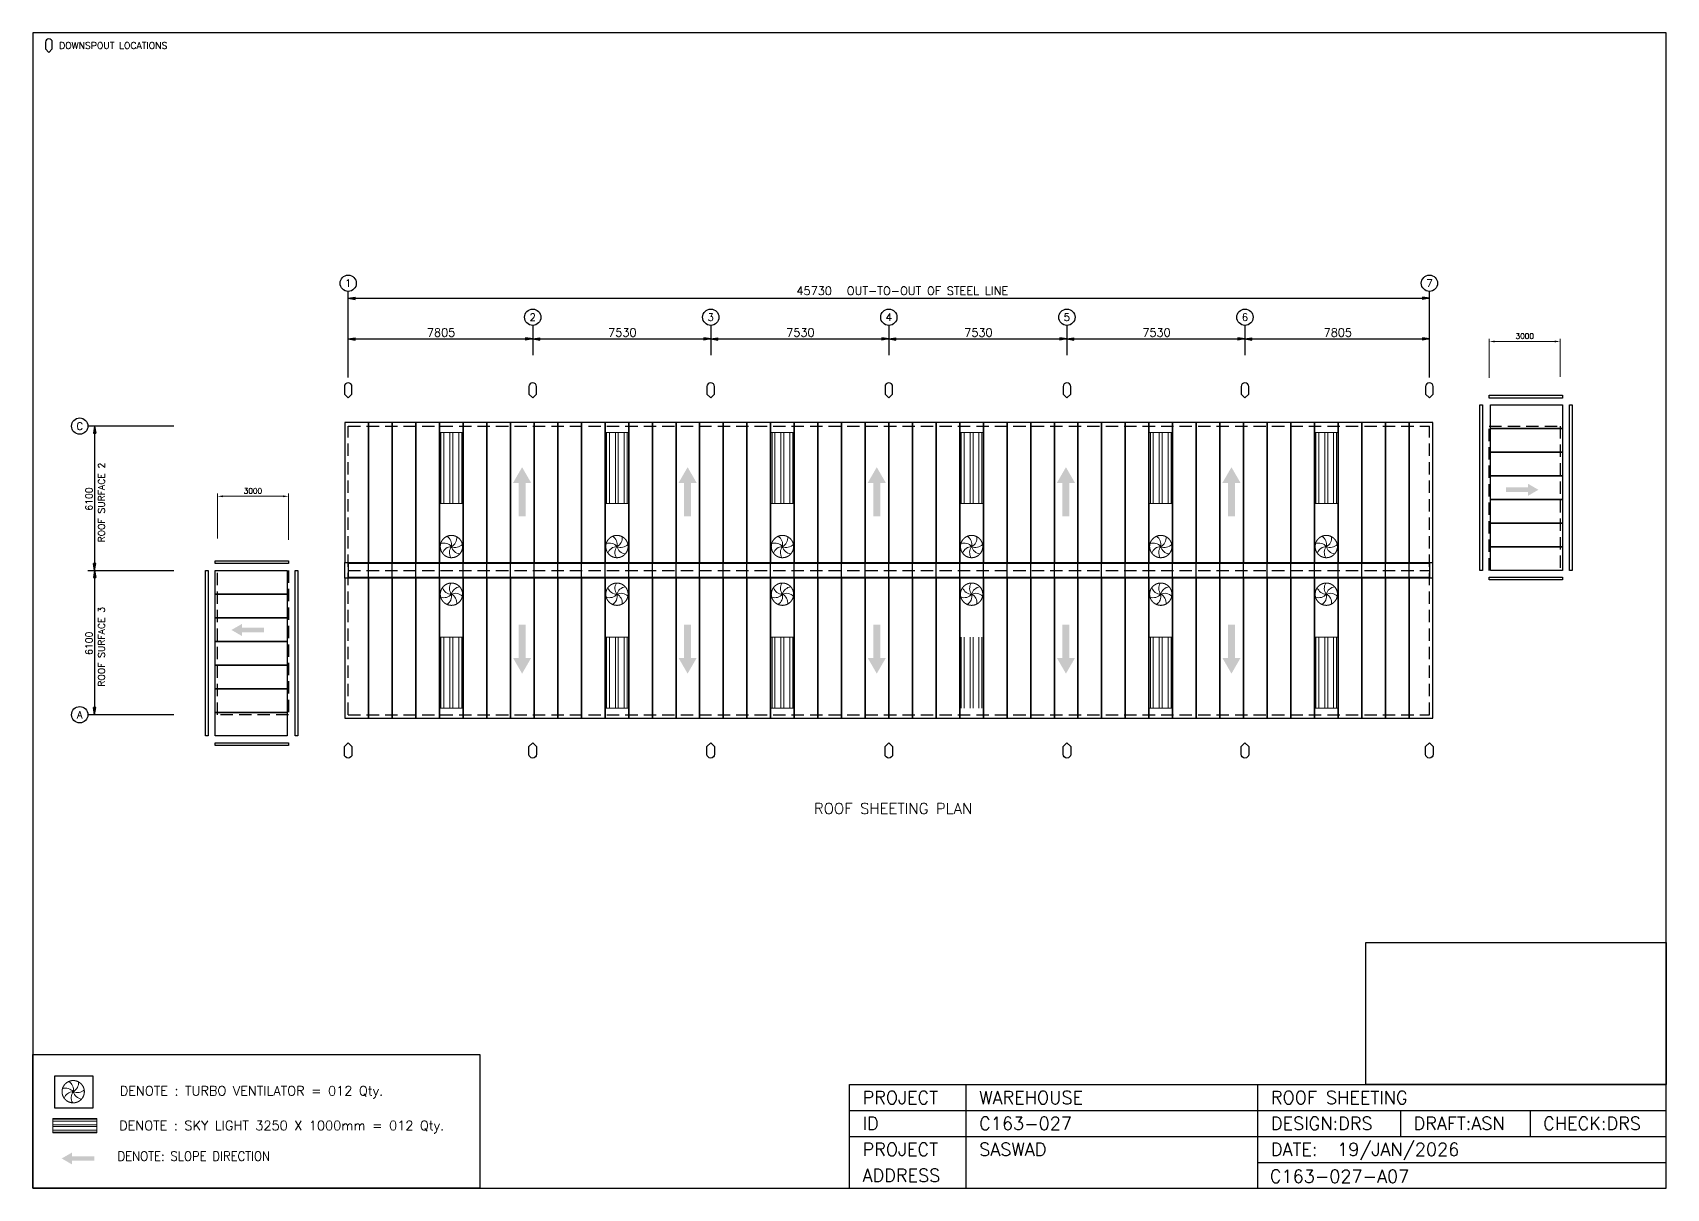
# Model space of a CAD drawing. Extents: x 0 to 69090, y 0 to 48856.
import ezdxf
from ezdxf.enums import TextEntityAlignment as Align

# ---------------------------------------------------------------- set-up
doc = ezdxf.new("R2010")
doc.units = 0
doc.header["$MEASUREMENT"] = 0
for name, pattern in [('CENTER', [4178.29, 2611.4, -522.3, 522.29, -522.3]), ('CONTIN', [0]), ('DASHED', [781.39, 522.29, -259.1])]:
    doc.linetypes.add(name, pattern=pattern)
doc.layers.get('0').update_dxf_attribs({"linetype": 'CONTIN'})
doc.layers.get('Defpoints').update_dxf_attribs({"linetype": 'CONTINUOUS'})
for name, color, linetype in [('1', 7, 'CONTIN'), ('11', 7, 'CONTIN'), ('12', 6, 'CONTIN'), ('13', 1, 'CONTIN'), ('14', 7, 'CONTIN'), ('15', 7, 'CONTIN'), ('2', 6, 'CONTIN'), ('22', 7, 'CONTIN'), ('5', 5, 'DASHED')]:
    doc.layers.add(name, color=color, linetype=linetype)
doc.styles.add('S', font='simplex.shx')
doc.styles.add('SIMPLEX', font='SIMPLEX')
doc.dimstyles.new('FOR D', dxfattribs={"dimscale": 114, "dimtxt": 2, "dimasz": 2, "dimexe": 1, "dimexo": 1, "dimgap": 1, "dimtad": 1, "dimdec": 0, "dimzin": 0, "dimdsep": 46, "dimtxsty": 'SIMPLEX', "dimcen": 1, "dimclrd": 6, "dimclre": 6, "dimclrt": 7, "dimadec": 0, "dimazin": 0, "dimtfac": 1, "dimtdec": 0, "dimtofl": 0, "dimtmove": 0, "dimatfit": 3, "dimfxl": 1, "dimtolj": 1, "dimtzin": 0, "dimlwd": 0, "dimlwe": 0, "dimarcsym": 1})
picture_1 = doc.add_image_def('image1.png', size_in_pixel=(129, 61))

# ---------------------------------------------------------------- blocks, each defined once
blk = doc.blocks.new('SHIELD')
for p, q in [((-12.7, 38.1), (-12.7, 12.7)), ((-12.7, 12.7), (0, 0)), ((0, 0), (12.7, 12.7)), ((12.7, 12.7), (12.7, 38.1))]:
    blk.add_line(p, q)
blk.add_arc((0, 38.1), 12.7, 0, 180)
blk = doc.blocks.new('ARROW')
for p, q in [((0, 0), (-298.74792, 49.791317)), ((-298.74792, 49.791317), (-298.74792, -49.791317)), ((0, 0), (-298.74792, -49.791317))]:
    blk.add_line(p, q)
blk = doc.blocks.new('*D30292929')
at = {"color": 6, "linetype": 'Continuous', "lineweight": 0}
for p, q in [((7815, 27469), (7815, 29370)), ((8043, 29256), (10587, 29256)), ((10815, 27422), (10815, 29370))]:
    blk.add_line(p, q, dxfattribs=at)
at = {"color": 6, "linetype": 'Continuous'}
for points in [[(8043, 29294), (8043, 29218), (7815, 29256)], [(10587, 29218), (10587, 29294), (10815, 29256)]]:
    blk.add_solid(points, dxfattribs=at)
at = {"layer": 'Defpoints', "color": 0, "linetype": 'Continuous'}
for p in [(10815, 29256), (7815, 27355), (10815, 27308)]:
    blk.add_point(p, dxfattribs=at)
at = {"color": 7, "linetype": 'Continuous', "insert": (9315, 29484), "char_height": 228, "attachment_point": 5, "style": 'SIMPLEX'}
blk.add_mtext('\\A1;3000', dxfattribs=at)
blk = doc.blocks.new('*D32313131')
at = {"color": 6, "linetype": 'Continuous', "lineweight": 0}
for p, q in [((61601, 34262), (61601, 35915)), ((61829, 35801), (64373, 35801)), ((64601, 34308), (64601, 35915))]:
    blk.add_line(p, q, dxfattribs=at)
at = {"color": 6, "linetype": 'Continuous'}
for points in [[(61829, 35839), (61829, 35763), (61601, 35801)], [(64373, 35763), (64373, 35839), (64601, 35801)]]:
    blk.add_solid(points, dxfattribs=at)
at = {"layer": 'Defpoints', "color": 0, "linetype": 'Continuous'}
for p in [(64601, 35801), (61601, 34148), (64601, 34194)]:
    blk.add_point(p, dxfattribs=at)
at = {"color": 7, "linetype": 'Continuous', "insert": (63101, 36029), "char_height": 228, "attachment_point": 5, "style": 'SIMPLEX'}
blk.add_mtext('\\A1;3000', dxfattribs=at)
blk = doc.blocks.new('TBL_DOWN')
at = {"layer": '2', "xscale": 11.3093557, "yscale": 11.3093557, "zscale": 11.3093557}
blk.add_blockref('SHIELD', (574.515259, -789.95837), dxfattribs=at)
at = {"layer": '14', "style": 'SIMPLEX'}
blk.add_text('DOWNSPOUT LOCATIONS', height=287.257629, dxfattribs=at).set_placement((1005.40167, -646.32965))

msp = doc.modelspace()

# ---------------------------------------------------------------- hatches: boundary and pattern name
at = {"lineweight": 0}
h = msp.add_hatch(dxfattribs=at)
h.set_pattern_fill('ANSI32', scale=1000, angle=45, style=0)
h.set_pattern_definition([(90, (2058392.97, -75119.66), (-375, 1e-13), []), (90, (2058517.97, -74994.66), (-375, 1e-13), [])])
h.paths.add_polyline_path([(18208.2, 31954.2), (17208.2, 31954.2), (17208.2, 28954.2), (18208.2, 28954.2)])
h = msp.add_hatch(dxfattribs=at)
h.set_pattern_fill('ANSI32', scale=1000, angle=45, style=0)
h.set_pattern_definition([(90, (2065392.97, -75119.66), (-375, 1e-13), []), (90, (2065517.97, -74994.66), (-375, 1e-13), [])])
h.paths.add_polyline_path([(25208.2, 31954.2), (24208.2, 31954.2), (24208.2, 28954.2), (25208.2, 28954.2)])
h = msp.add_hatch(dxfattribs=at)
h.set_pattern_fill('ANSI32', scale=1000, angle=45, style=0)
h.set_pattern_definition([(90, (2072392.97, -75119.66), (-375, 1e-13), []), (90, (2072517.97, -74994.66), (-375, 1e-13), [])])
h.paths.add_polyline_path([(32208.2, 31954.2), (31208.2, 31954.2), (31208.2, 28954.2), (32208.2, 28954.2)])
h = msp.add_hatch(dxfattribs=at)
h.set_pattern_fill('ANSI32', scale=1000, angle=45, style=0)
h.set_pattern_definition([(90, (2080392.97, -75119.66), (-375, 1e-13), []), (90, (2080517.97, -74994.66), (-375, 1e-13), [])])
h.paths.add_polyline_path([(40208.2, 31954.2), (39208.2, 31954.2), (39208.2, 28954.2), (40208.2, 28954.2)])
h = msp.add_hatch(dxfattribs=at)
h.set_pattern_fill('ANSI32', scale=1000, angle=45, style=0)
h.set_pattern_definition([(90, (2088392.97, -75119.66), (-375, 1e-13), []), (90, (2088517.97, -74994.66), (-375, 1e-13), [])])
h.paths.add_polyline_path([(48208.2, 31954.2), (47208.2, 31954.2), (47208.2, 28954.2), (48208.2, 28954.2)])
h = msp.add_hatch(dxfattribs=at)
h.set_pattern_fill('ANSI32', scale=1000, angle=45, style=0)
h.set_pattern_definition([(90, (2095392.97, -75119.66), (-375, 1e-13), []), (90, (2095517.97, -74994.66), (-375, 1e-13), [])])
h.paths.add_polyline_path([(55208.2, 31954.2), (54208.2, 31954.2), (54208.2, 28954.2), (55208.2, 28954.2)])
at = {"linetype": 'Continuous', "lineweight": 0}
for points in [[(20551.2, 29824.3), (20315.9, 29824.3), (20698.6, 30487.1), (21081.3, 29824.3), (20846, 29824.3), (20846, 28415.8), (20551.2, 28415.8)], [(27551.2, 29824.3), (27315.9, 29824.3), (27698.6, 30487.1), (28081.3, 29824.3), (27846, 29824.3), (27846, 28415.8), (27551.2, 28415.8)], [(35551.2, 29824.3), (35315.9, 29824.3), (35698.6, 30487.1), (36081.3, 29824.3), (35846, 29824.3), (35846, 28415.8), (35551.2, 28415.8)], [(43551.2, 29824.3), (43315.9, 29824.3), (43698.6, 30487.1), (44081.3, 29824.3), (43846, 29824.3), (43846, 28415.8), (43551.2, 28415.8)], [(50551.2, 29824.3), (50315.9, 29824.3), (50698.6, 30487.1), (51081.3, 29824.3), (50846, 29824.3), (50846, 28415.8), (50551.2, 28415.8)], [(63241.9, 29433.9), (63241.9, 29277.9), (63681.5, 29531.7), (63241.9, 29785.5), (63241.9, 29629.5), (62307.7, 29629.5), (62307.7, 29433.9)], [(8846.4, 23507.7), (8846.4, 23351.7), (8406.8, 23605.5), (8846.4, 23859.3), (8846.4, 23703.2), (9780.6, 23703.2), (9780.6, 23507.7)], [(20551.2, 22421.7), (20315.9, 22421.7), (20698.6, 21758.8), (21081.3, 22421.7), (20846, 22421.7), (20846, 23830.2), (20551.2, 23830.2)], [(27551.2, 22421.7), (27315.9, 22421.7), (27698.6, 21758.8), (28081.3, 22421.7), (27846, 22421.7), (27846, 23830.2), (27551.2, 23830.2)], [(35551.2, 22421.7), (35315.9, 22421.7), (35698.6, 21758.8), (36081.3, 22421.7), (35846, 22421.7), (35846, 23830.2), (35551.2, 23830.2)], [(43551.2, 22421.7), (43315.9, 22421.7), (43698.6, 21758.8), (44081.3, 22421.7), (43846, 22421.7), (43846, 23830.2), (43551.2, 23830.2)], [(50551.2, 22421.7), (50315.9, 22421.7), (50698.6, 21758.8), (51081.3, 22421.7), (50846, 22421.7), (50846, 23830.2), (50551.2, 23830.2)], [(1667.1, 1163.6), (1667.1, 1007.5), (1227.5, 1261.3), (1667.1, 1515.1), (1667.1, 1359.1), (2601.3, 1359.1), (2601.3, 1163.6)]]:
    msp.add_hatch(color=1, dxfattribs=at).paths.add_polyline_path(points)
at = {"lineweight": 0}
h = msp.add_hatch(dxfattribs=at)
h.set_pattern_fill('ANSI32', scale=1000, angle=315, style=0)
h.set_pattern_definition([(270, (2058392.97, 127368.9), (-375, -1e-13), []), (270, (2058517.97, 127243.9), (-375, -1e-13), [])])
h.paths.add_polyline_path([(18208.2, 20295.1), (17208.2, 20295.1), (17208.2, 23295.1), (18208.2, 23295.1)])
h = msp.add_hatch(dxfattribs=at)
h.set_pattern_fill('ANSI32', scale=1000, angle=315, style=0)
h.set_pattern_definition([(270, (2065392.97, 127368.9), (-375, -1e-13), []), (270, (2065517.97, 127243.9), (-375, -1e-13), [])])
h.paths.add_polyline_path([(25208.2, 20295.1), (24208.2, 20295.1), (24208.2, 23295.1), (25208.2, 23295.1)])
h = msp.add_hatch(dxfattribs=at)
h.set_pattern_fill('ANSI32', scale=1000, angle=315, style=0)
h.set_pattern_definition([(270, (2072392.97, 127368.9), (-375, -1e-13), []), (270, (2072517.97, 127243.9), (-375, -1e-13), [])])
h.paths.add_polyline_path([(32208.2, 20295.1), (31208.2, 20295.1), (31208.2, 23295.1), (32208.2, 23295.1)])
h = msp.add_hatch(dxfattribs=at)
h.set_pattern_fill('ANSI32', scale=1000, angle=315, style=0)
h.set_pattern_definition([(270, (2080392.97, 127368.9), (-375, -1e-13), []), (270, (2080517.97, 127243.9), (-375, -1e-13), [])])
h.paths.add_polyline_path([(40208.2, 20295.1), (39208.2, 20295.1), (39208.2, 23295.1), (40208.2, 23295.1)])
h = msp.add_hatch(dxfattribs=at)
h.set_pattern_fill('ANSI32', scale=1000, angle=315, style=0)
h.set_pattern_definition([(270, (2088392.97, 127368.9), (-375, -1e-13), []), (270, (2088517.97, 127243.9), (-375, -1e-13), [])])
h.paths.add_polyline_path([(48208.2, 20295.1), (47208.2, 20295.1), (47208.2, 23295.1), (48208.2, 23295.1)])
h = msp.add_hatch(dxfattribs=at)
h.set_pattern_fill('ANSI32', scale=1000, angle=315, style=0)
h.set_pattern_definition([(270, (2095392.97, 127368.9), (-375, -1e-13), []), (270, (2095517.97, 127243.9), (-375, -1e-13), [])])
h.paths.add_polyline_path([(55208.2, 20295.1), (54208.2, 20295.1), (54208.2, 23295.1), (55208.2, 23295.1)])
h = msp.add_hatch(dxfattribs=at)
h.set_pattern_fill('ANSI32', scale=618.727038, angle=135, style=0)
h.set_pattern_definition([(180, (67104.3, 1265276.04), (-5e-14, -232.02264), []), (180, (67026.96, 1265353.38), (-5e-14, -232.02264), [])])
h.paths.add_polyline_path([(854.8, 2958.5), (854.8, 2339.8), (2711, 2339.8), (2711, 2958.5)])

# ---------------------------------------------------------------- linework, layer by layer
for p, q in [((69089.9, 0), (69089.9, 5757.5)), ((34544.9, 0), (34544.9, 4386.7)), ((34544.9, 4386.7), (69089.9, 4386.7)), ((39479.9, 0), (39479.9, 4386.7)), ((51817.4, 0), (51817.4, 4386.7)), ((34544.9, 3290), (69089.9, 3290)), ((57849.1, 3290), (57849.1, 2193.3)), ((63332.4, 3290), (63332.4, 2193.3)), ((34544.9, 2193.3), (69089.9, 2193.3)), ((51817.4, 1096.7), (69089.9, 1096.7)), ((34544.9, 0), (69089.9, 0))]:
    msp.add_line(p, q)
at = {"color": 7, "lineweight": 0}
for points in [[(17208.2, 28954.2), (17208.2, 31954.2), (18208.2, 31954.2), (18208.2, 28954.2)], [(24208.2, 28954.2), (24208.2, 31954.2), (25208.2, 31954.2), (25208.2, 28954.2)], [(31208.2, 28954.2), (31208.2, 31954.2), (32208.2, 31954.2), (32208.2, 28954.2)], [(39208.2, 28954.2), (39208.2, 31954.2), (40208.2, 31954.2), (40208.2, 28954.2)], [(47208.2, 28954.2), (47208.2, 31954.2), (48208.2, 31954.2), (48208.2, 28954.2)], [(54208.2, 28954.2), (54208.2, 31954.2), (55208.2, 31954.2), (55208.2, 28954.2)], [(17208.2, 23295.1), (17208.2, 20295.1), (18208.2, 20295.1), (18208.2, 23295.1)], [(24208.2, 23295.1), (24208.2, 20295.1), (25208.2, 20295.1), (25208.2, 23295.1)], [(31208.2, 23295.1), (31208.2, 20295.1), (32208.2, 20295.1), (32208.2, 23295.1)], [(47208.2, 23295.1), (47208.2, 20295.1), (48208.2, 20295.1), (48208.2, 23295.1)], [(54208.2, 23295.1), (54208.2, 20295.1), (55208.2, 20295.1), (55208.2, 23295.1)], [(2711, 2339.8), (854.8, 2339.8), (854.8, 2958.5), (2711, 2958.5)]]:
    msp.add_lwpolyline(points, close=True, dxfattribs=at)
at = {"linetype": 'Continuous'}
msp.add_lwpolyline([(0, 5662.3), (18908.4, 5662.3), (18908.4, 0), (0, 0)], close=True, dxfattribs=at)
at = {"color": 0, "ltscale": 0.1}
msp.add_lwpolyline([(934.2, 4751.1), (2542.9, 4751.1), (2542.9, 3385.3), (934.2, 3385.3)], close=True, dxfattribs=at)
at = {"linetype": 'CENTER', "lineweight": 0, "ltscale": 100}
for centre in [(17709.7, 27131.9), (24709.7, 27131.9), (31709.7, 27131.9), (39709.7, 27131.9), (47709.7, 27131.9), (54709.7, 27131.9), (17709.7, 25117.3), (24709.7, 25117.3), (31709.7, 25117.3), (39709.7, 25117.3), (47709.7, 25117.3), (54709.7, 25117.3), (1714.6, 4085.1)]:
    msp.add_circle(centre, 471.1, dxfattribs=at)
at = {"color": 7, "lineweight": 0}
for centre, start, end in [((17390.6, 26864.4), 39.977327, 108.866331), ((17719.9, 26715.6), 91.405898, 160.294902), ((17301.5, 27214.6), 348.548755, 57.43776), ((18041.5, 26880.4), 142.834469, 211.723474), ((17519.9, 27502.6), 297.120184, 6.009188), ((17881.1, 27511.5), 245.691612, 314.580617), ((18113.3, 27234.5), 194.263041, 263.152045), ((24390.6, 26864.4), 39.977327, 108.866331), ((24719.9, 26715.6), 91.405898, 160.294902), ((24301.5, 27214.6), 348.548755, 57.43776), ((25041.5, 26880.4), 142.834469, 211.723474), ((24519.9, 27502.6), 297.120184, 6.009188), ((24881.1, 27511.5), 245.691612, 314.580617), ((25113.3, 27234.5), 194.263041, 263.152045), ((31390.6, 26864.4), 39.977327, 108.866331), ((31719.9, 26715.6), 91.405898, 160.294902), ((31301.5, 27214.6), 348.548755, 57.43776), ((32041.5, 26880.4), 142.834469, 211.723474), ((31519.9, 27502.6), 297.120184, 6.009188), ((31881.1, 27511.5), 245.691612, 314.580617), ((32113.3, 27234.5), 194.263041, 263.152045), ((39390.6, 26864.4), 39.977327, 108.866331), ((39719.9, 26715.6), 91.405898, 160.294902), ((39301.5, 27214.6), 348.548755, 57.43776), ((40041.5, 26880.4), 142.834469, 211.723474), ((39519.9, 27502.6), 297.120184, 6.009188), ((39881.1, 27511.5), 245.691612, 314.580617), ((40113.3, 27234.5), 194.263041, 263.152045), ((47390.6, 26864.4), 39.977327, 108.866331), ((47719.9, 26715.6), 91.405898, 160.294902), ((47301.5, 27214.6), 348.548755, 57.43776), ((48041.5, 26880.4), 142.834469, 211.723474), ((47519.8, 27502.6), 297.120184, 6.009188), ((47881.1, 27511.5), 245.691612, 314.580617), ((48113.3, 27234.5), 194.263041, 263.152045), ((54390.6, 26864.4), 39.977327, 108.866331), ((54719.9, 26715.6), 91.405898, 160.294902), ((54301.5, 27214.6), 348.548755, 57.43776), ((55041.5, 26880.4), 142.834469, 211.723474), ((54519.8, 27502.6), 297.120184, 6.009188), ((54881.1, 27511.5), 245.691612, 314.580617), ((55113.3, 27234.5), 194.263041, 263.152045), ((18041.5, 25368.9), 148.276526, 217.165531), ((25041.5, 25368.9), 148.276526, 217.165531), ((32041.5, 25368.9), 148.276526, 217.165531), ((40041.5, 25368.9), 148.276526, 217.165531), ((48041.5, 25368.9), 148.276526, 217.165531), ((55041.5, 25368.9), 148.276526, 217.165531), ((17390.6, 25384.8), 251.133669, 320.022673), ((17719.9, 25533.6), 199.705098, 268.594102), ((17301.5, 25034.6), 302.56224, 11.451245), ((18113.3, 25014.7), 96.847955, 165.736959), ((17881.1, 24737.8), 45.419383, 114.308388), ((17519.9, 24746.6), 353.990812, 62.879816), ((24390.6, 25384.8), 251.133669, 320.022673), ((24719.9, 25533.6), 199.705098, 268.594102), ((24301.5, 25034.6), 302.56224, 11.451245), ((25113.3, 25014.7), 96.847955, 165.736959), ((24881.1, 24737.8), 45.419383, 114.308388), ((24519.9, 24746.6), 353.990812, 62.879816), ((31390.6, 25384.8), 251.133669, 320.022673), ((31719.9, 25533.6), 199.705098, 268.594102), ((31301.5, 25034.6), 302.56224, 11.451245), ((32113.3, 25014.7), 96.847955, 165.736959), ((31881.1, 24737.8), 45.419383, 114.308388), ((31519.9, 24746.6), 353.990812, 62.879816), ((39390.6, 25384.8), 251.133669, 320.022673), ((39719.9, 25533.6), 199.705098, 268.594102), ((39301.5, 25034.6), 302.56224, 11.451245), ((40113.3, 25014.7), 96.847955, 165.736959), ((39881.1, 24737.8), 45.419383, 114.308388), ((39519.9, 24746.6), 353.990812, 62.879816), ((47390.6, 25384.8), 251.133669, 320.022673), ((47719.9, 25533.6), 199.705098, 268.594102), ((47301.5, 25034.6), 302.56224, 11.451245), ((48113.3, 25014.7), 96.847955, 165.736959), ((47881.1, 24737.8), 45.419383, 114.308388), ((47519.8, 24746.6), 353.990812, 62.879816), ((54390.6, 25384.8), 251.133669, 320.022673), ((54719.9, 25533.6), 199.705098, 268.594102), ((54301.5, 25034.6), 302.56224, 11.451245), ((55113.3, 25014.7), 96.847955, 165.736959), ((54881.1, 24737.8), 45.419383, 114.308388), ((54519.8, 24746.6), 353.990812, 62.879816), ((1395.4, 3817.6), 39.977327, 108.866331), ((1306.4, 4167.8), 348.548755, 57.43776), ((1524.7, 4455.8), 297.120184, 6.009188), ((1886, 4464.6), 245.691612, 314.580617), ((1724.8, 3668.8), 91.405898, 160.294902), ((2046.4, 3833.6), 142.834469, 211.723474), ((2118.2, 4187.7), 194.263041, 263.152045)]:
    msp.add_arc(centre, 416.4, start, end, dxfattribs=at)
at = {"layer": '1'}
for p, q in [((61601, 33410.2), (61601, 33525.1)), ((61601, 33525.1), (64701, 33525.1)), ((64701, 33410.2), (61601, 33410.2)), ((64701, 33525.1), (64701, 33410.2)), ((61198.9, 26123), (61198.9, 33123)), ((61198.9, 33123), (61313.8, 33123)), ((61313.8, 33123), (61313.8, 26123)), ((61651, 32123), (61651, 33123)), ((61651, 33123), (64701, 33123)), ((64701, 33123), (64701, 32123)), ((64988.3, 26123), (64988.3, 33123)), ((64988.3, 33123), (65103.2, 33123)), ((65103.2, 33123), (65103.2, 26123)), ((13208.2, 32372.2), (13208.2, 26451.5)), ((14208.2, 32372.2), (13208.2, 32372.2)), ((14208.2, 26451.5), (14208.2, 32372.2)), ((14208.2, 32372.2), (14208.2, 26451.5)), ((15208.2, 32372.2), (14208.2, 32372.2)), ((15208.2, 26451.5), (15208.2, 32372.2)), ((15208.2, 32372.2), (15208.2, 26451.5)), ((16208.2, 32372.2), (15208.2, 32372.2)), ((16208.2, 26451.5), (16208.2, 32372.2)), ((16208.2, 32372.2), (16208.2, 26451.5)), ((17208.2, 32372.2), (16208.2, 32372.2)), ((17208.2, 26451.5), (17208.2, 32372.2)), ((17208.2, 32372.2), (17208.2, 26451.5)), ((18208.2, 32372.2), (17208.2, 32372.2)), ((18208.2, 26451.5), (18208.2, 32372.2)), ((18208.2, 32372.2), (18208.2, 26451.5)), ((19208.2, 32372.2), (18208.2, 32372.2)), ((19208.2, 26451.5), (19208.2, 32372.2)), ((19208.2, 32372.2), (19208.2, 26451.5)), ((20208.2, 32372.2), (19208.2, 32372.2)), ((20208.2, 26451.5), (20208.2, 32372.2)), ((20208.2, 32372.2), (20208.2, 26451.5)), ((21208.2, 32372.2), (20208.2, 32372.2)), ((21208.2, 26451.5), (21208.2, 32372.2)), ((21208.2, 32372.2), (21208.2, 26451.5)), ((22208.2, 32372.2), (21208.2, 32372.2)), ((22208.2, 26451.5), (22208.2, 32372.2)), ((22208.2, 32372.2), (22208.2, 26451.5)), ((23208.2, 32372.2), (22208.2, 32372.2)), ((23208.2, 26451.5), (23208.2, 32372.2)), ((23208.2, 32372.2), (23208.2, 26451.5)), ((24208.2, 32372.2), (23208.2, 32372.2)), ((24208.2, 26451.5), (24208.2, 32372.2)), ((24208.2, 32372.2), (24208.2, 26451.5)), ((25208.2, 32372.2), (24208.2, 32372.2)), ((25208.2, 26451.5), (25208.2, 32372.2)), ((25208.2, 32372.2), (25208.2, 26451.5)), ((26208.2, 32372.2), (25208.2, 32372.2)), ((26208.2, 26451.5), (26208.2, 32372.2)), ((26208.2, 32372.2), (26208.2, 26451.5)), ((27208.2, 32372.2), (26208.2, 32372.2)), ((27208.2, 26451.5), (27208.2, 32372.2)), ((27208.2, 32372.2), (27208.2, 26451.5)), ((28208.2, 32372.2), (27208.2, 32372.2)), ((28208.2, 26451.5), (28208.2, 32372.2)), ((28208.2, 32372.2), (28208.2, 26451.5)), ((29208.2, 32372.2), (28208.2, 32372.2)), ((29208.2, 26451.5), (29208.2, 32372.2)), ((29208.2, 32372.2), (29208.2, 26451.5)), ((30208.2, 32372.2), (29208.2, 32372.2)), ((30208.2, 26451.5), (30208.2, 32372.2)), ((30208.2, 32372.2), (30208.2, 26451.5)), ((31208.2, 32372.2), (30208.2, 32372.2)), ((31208.2, 26451.5), (31208.2, 32372.2)), ((31208.2, 32372.2), (31208.2, 26451.5)), ((32208.2, 32372.2), (31208.2, 32372.2)), ((32208.2, 26451.5), (32208.2, 32372.2)), ((32208.2, 32372.2), (32208.2, 26451.5)), ((33208.2, 32372.2), (32208.2, 32372.2)), ((33208.2, 26451.5), (33208.2, 32372.2)), ((33208.2, 32372.2), (33208.2, 26451.5)), ((34208.2, 32372.2), (33208.2, 32372.2)), ((34208.2, 26451.5), (34208.2, 32372.2)), ((34208.2, 32372.2), (34208.2, 26451.5)), ((35208.2, 32372.2), (34208.2, 32372.2)), ((35208.2, 26451.5), (35208.2, 32372.2)), ((35208.2, 32372.2), (35208.2, 26451.5)), ((36208.2, 32372.2), (35208.2, 32372.2)), ((36208.2, 26451.5), (36208.2, 32372.2)), ((36208.2, 32372.2), (36208.2, 26451.5)), ((37208.2, 32372.2), (36208.2, 32372.2)), ((37208.2, 26451.5), (37208.2, 32372.2)), ((37208.2, 32372.2), (37208.2, 26451.5)), ((38208.2, 32372.2), (37208.2, 32372.2)), ((38208.2, 26451.5), (38208.2, 32372.2)), ((38208.2, 32372.2), (38208.2, 26451.5)), ((39208.2, 32372.2), (38208.2, 32372.2)), ((39208.2, 26451.5), (39208.2, 32372.2)), ((39208.2, 32372.2), (39208.2, 26451.5)), ((40208.2, 32372.2), (39208.2, 32372.2)), ((40208.2, 26451.5), (40208.2, 32372.2)), ((40208.2, 32372.2), (40208.2, 26451.5)), ((41208.2, 32372.2), (40208.2, 32372.2)), ((41208.2, 26451.5), (41208.2, 32372.2)), ((41208.2, 32372.2), (41208.2, 26451.5)), ((42208.2, 32372.2), (41208.2, 32372.2)), ((42208.2, 26451.5), (42208.2, 32372.2)), ((42208.2, 32372.2), (42208.2, 26451.5)), ((43208.2, 32372.2), (42208.2, 32372.2)), ((43208.2, 26451.5), (43208.2, 32372.2)), ((43208.2, 32372.2), (43208.2, 26451.5)), ((44208.2, 32372.2), (43208.2, 32372.2)), ((44208.2, 26451.5), (44208.2, 32372.2)), ((44208.2, 32372.2), (44208.2, 26451.5)), ((45208.2, 32372.2), (44208.2, 32372.2)), ((45208.2, 26451.5), (45208.2, 32372.2)), ((45208.2, 32372.2), (45208.2, 26451.5)), ((46208.2, 32372.2), (45208.2, 32372.2)), ((46208.2, 26451.5), (46208.2, 32372.2)), ((46208.2, 32372.2), (46208.2, 26451.5)), ((47208.2, 32372.2), (46208.2, 32372.2)), ((47208.2, 26451.5), (47208.2, 32372.2)), ((47208.2, 32372.2), (47208.2, 26451.5)), ((48208.2, 32372.2), (47208.2, 32372.2)), ((48208.2, 26451.5), (48208.2, 32372.2)), ((48208.2, 32372.2), (48208.2, 26451.5)), ((49208.2, 32372.2), (48208.2, 32372.2)), ((49208.2, 26451.5), (49208.2, 32372.2)), ((49208.2, 32372.2), (49208.2, 26451.5)), ((50208.2, 32372.2), (49208.2, 32372.2)), ((50208.2, 26451.5), (50208.2, 32372.2)), ((50208.2, 32372.2), (50208.2, 26451.5)), ((51208.2, 32372.2), (50208.2, 32372.2)), ((51208.2, 26451.5), (51208.2, 32372.2)), ((51208.2, 32372.2), (51208.2, 26451.5)), ((52208.2, 32372.2), (51208.2, 32372.2)), ((52208.2, 26451.5), (52208.2, 32372.2)), ((52208.2, 32372.2), (52208.2, 26451.5)), ((53208.2, 32372.2), (52208.2, 32372.2)), ((53208.2, 26451.5), (53208.2, 32372.2)), ((53208.2, 32372.2), (53208.2, 26451.5)), ((54208.2, 32372.2), (53208.2, 32372.2)), ((54208.2, 26451.5), (54208.2, 32372.2)), ((54208.2, 32372.2), (54208.2, 26451.5)), ((55208.2, 32372.2), (54208.2, 32372.2)), ((55208.2, 26451.5), (55208.2, 32372.2)), ((55208.2, 32372.2), (55208.2, 26451.5)), ((56208.2, 32372.2), (55208.2, 32372.2)), ((56208.2, 26451.5), (56208.2, 32372.2)), ((56208.2, 32372.2), (56208.2, 26451.5)), ((57208.2, 32372.2), (56208.2, 32372.2)), ((57208.2, 26451.5), (57208.2, 32372.2)), ((57208.2, 32372.2), (57208.2, 26451.5)), ((58208.2, 32372.2), (57208.2, 32372.2)), ((58208.2, 26451.5), (58208.2, 32372.2)), ((58208.2, 32372.2), (58208.2, 26451.5)), ((59208.2, 32372.2), (58208.2, 32372.2)), ((59208.2, 26451.5), (59208.2, 32372.2)), ((61651, 31123), (61651, 32123)), ((61651, 32123), (64701, 32123)), ((64701, 32123), (61651, 32123)), ((64701, 32123), (64701, 31123)), ((61651, 30123), (61651, 31123)), ((61651, 31123), (64701, 31123)), ((64701, 31123), (61651, 31123)), ((64701, 31123), (64701, 30123)), ((61651, 29123), (61651, 30123)), ((61651, 30123), (64701, 30123)), ((64701, 30123), (61651, 30123)), ((64701, 30123), (64701, 29123)), ((61651, 28123), (61651, 29123)), ((61651, 29123), (64701, 29123)), ((64701, 29123), (61651, 29123)), ((64701, 29123), (64701, 28123)), ((61651, 27123), (61651, 28123)), ((61651, 28123), (64701, 28123)), ((64701, 28123), (61651, 28123)), ((64701, 28123), (64701, 27123)), ((61651, 26123), (61651, 27123)), ((61651, 27123), (64701, 27123)), ((64701, 27123), (61651, 27123)), ((64701, 27123), (64701, 26123)), ((7715.3, 26410.2), (7715.3, 26525.1)), ((7715.3, 26525.1), (10815.3, 26525.1)), ((10815.3, 26410.2), (7715.3, 26410.2)), ((10815.3, 26525.1), (10815.3, 26410.2)), ((13208.2, 25794.4), (13208.2, 26454.8)), ((13208.2, 26451.5), (14208.2, 26451.5)), ((13343.2, 26427.8), (59073.2, 26427.8)), ((13343.2, 26427.8), (13343.2, 25818.2)), ((14208.2, 25794.4), (14208.2, 26454.8)), ((14208.2, 25794.4), (14208.2, 26454.8)), ((14208.2, 26451.5), (15208.2, 26451.5)), ((15208.2, 25794.4), (15208.2, 26454.8)), ((15208.2, 25794.4), (15208.2, 26454.8)), ((15208.2, 26451.5), (16208.2, 26451.5)), ((16208.2, 25794.4), (16208.2, 26454.8)), ((16208.2, 25794.4), (16208.2, 26454.8)), ((16208.2, 26451.5), (17208.2, 26451.5)), ((17208.2, 25794.4), (17208.2, 26454.8)), ((17208.2, 25794.4), (17208.2, 26454.8)), ((17208.2, 26451.5), (18208.2, 26451.5)), ((18208.2, 25794.4), (18208.2, 26454.8)), ((18208.2, 25794.4), (18208.2, 26454.8)), ((18208.2, 26451.5), (19208.2, 26451.5)), ((19208.2, 25794.4), (19208.2, 26454.8)), ((19208.2, 25794.4), (19208.2, 26454.8)), ((19208.2, 26451.5), (20208.2, 26451.5)), ((20208.2, 25794.4), (20208.2, 26454.8)), ((20208.2, 25794.4), (20208.2, 26454.8)), ((20208.2, 26451.5), (21208.2, 26451.5)), ((21208.2, 25794.4), (21208.2, 26454.8)), ((21208.2, 25794.4), (21208.2, 26454.8)), ((21208.2, 26451.5), (22208.2, 26451.5)), ((22208.2, 25794.4), (22208.2, 26454.8)), ((22208.2, 25794.4), (22208.2, 26454.8)), ((22208.2, 26451.5), (23208.2, 26451.5)), ((23208.2, 25794.4), (23208.2, 26454.8)), ((23208.2, 25794.4), (23208.2, 26454.8)), ((23208.2, 26451.5), (24208.2, 26451.5)), ((24208.2, 25794.4), (24208.2, 26454.8)), ((24208.2, 25794.4), (24208.2, 26454.8)), ((24208.2, 26451.5), (25208.2, 26451.5)), ((25208.2, 25794.4), (25208.2, 26454.8)), ((25208.2, 25794.4), (25208.2, 26454.8)), ((25208.2, 26451.5), (26208.2, 26451.5)), ((26208.2, 25794.4), (26208.2, 26454.8)), ((26208.2, 25794.4), (26208.2, 26454.8)), ((26208.2, 26451.5), (27208.2, 26451.5)), ((27208.2, 25794.4), (27208.2, 26454.8)), ((27208.2, 25794.4), (27208.2, 26454.8)), ((27208.2, 26451.5), (28208.2, 26451.5)), ((28208.2, 25794.4), (28208.2, 26454.8)), ((28208.2, 25794.4), (28208.2, 26454.8)), ((28208.2, 26451.5), (29208.2, 26451.5)), ((29208.2, 25794.4), (29208.2, 26454.8)), ((29208.2, 25794.4), (29208.2, 26454.8)), ((29208.2, 26451.5), (30208.2, 26451.5)), ((30208.2, 25794.4), (30208.2, 26454.8)), ((30208.2, 25794.4), (30208.2, 26454.8)), ((30208.2, 26451.5), (31208.2, 26451.5)), ((31208.2, 25794.4), (31208.2, 26454.8)), ((31208.2, 25794.4), (31208.2, 26454.8)), ((31208.2, 26451.5), (32208.2, 26451.5)), ((32208.2, 25794.4), (32208.2, 26454.8)), ((32208.2, 25794.4), (32208.2, 26454.8)), ((32208.2, 26451.5), (33208.2, 26451.5)), ((33208.2, 25794.4), (33208.2, 26454.8)), ((33208.2, 25794.4), (33208.2, 26454.8)), ((33208.2, 26451.5), (34208.2, 26451.5)), ((34208.2, 25794.4), (34208.2, 26454.8)), ((34208.2, 25794.4), (34208.2, 26454.8)), ((34208.2, 26451.5), (35208.2, 26451.5)), ((35208.2, 25794.4), (35208.2, 26454.8)), ((35208.2, 25794.4), (35208.2, 26454.8)), ((35208.2, 26451.5), (36208.2, 26451.5)), ((36208.2, 25794.4), (36208.2, 26454.8)), ((36208.2, 25794.4), (36208.2, 26454.8)), ((36208.2, 26451.5), (37208.2, 26451.5)), ((37208.2, 25794.4), (37208.2, 26454.8)), ((37208.2, 25794.4), (37208.2, 26454.8)), ((37208.2, 26451.5), (38208.2, 26451.5)), ((38208.2, 25794.4), (38208.2, 26454.8)), ((38208.2, 25794.4), (38208.2, 26454.8)), ((38208.2, 26451.5), (39208.2, 26451.5)), ((39208.2, 25794.4), (39208.2, 26454.8)), ((39208.2, 25794.4), (39208.2, 26454.8)), ((39208.2, 26451.5), (40208.2, 26451.5)), ((40208.2, 25794.4), (40208.2, 26454.8)), ((40208.2, 25794.4), (40208.2, 26454.8)), ((40208.2, 26451.5), (41208.2, 26451.5)), ((41208.2, 25794.4), (41208.2, 26454.8)), ((41208.2, 25794.4), (41208.2, 26454.8)), ((41208.2, 26451.5), (42208.2, 26451.5)), ((42208.2, 25794.4), (42208.2, 26454.8)), ((42208.2, 25794.4), (42208.2, 26454.8)), ((42208.2, 26451.5), (43208.2, 26451.5)), ((43208.2, 25794.4), (43208.2, 26454.8)), ((43208.2, 25794.4), (43208.2, 26454.8)), ((43208.2, 26451.5), (44208.2, 26451.5)), ((44208.2, 25794.4), (44208.2, 26454.8)), ((44208.2, 25794.4), (44208.2, 26454.8)), ((44208.2, 26451.5), (45208.2, 26451.5)), ((45208.2, 25794.4), (45208.2, 26454.8)), ((45208.2, 25794.4), (45208.2, 26454.8)), ((45208.2, 26451.5), (46208.2, 26451.5)), ((46208.2, 25794.4), (46208.2, 26454.8)), ((46208.2, 25794.4), (46208.2, 26454.8)), ((46208.2, 26451.5), (47208.2, 26451.5)), ((47208.2, 25794.4), (47208.2, 26454.8)), ((47208.2, 25794.4), (47208.2, 26454.8)), ((47208.2, 26451.5), (48208.2, 26451.5)), ((48208.2, 25794.4), (48208.2, 26454.8)), ((48208.2, 25794.4), (48208.2, 26454.8)), ((48208.2, 26451.5), (49208.2, 26451.5)), ((49208.2, 25794.4), (49208.2, 26454.8)), ((49208.2, 25794.4), (49208.2, 26454.8)), ((49208.2, 26451.5), (50208.2, 26451.5)), ((50208.2, 25794.4), (50208.2, 26454.8)), ((50208.2, 25794.4), (50208.2, 26454.8)), ((50208.2, 26451.5), (51208.2, 26451.5)), ((51208.2, 25794.4), (51208.2, 26454.8)), ((51208.2, 25794.4), (51208.2, 26454.8)), ((51208.2, 26451.5), (52208.2, 26451.5)), ((52208.2, 25794.4), (52208.2, 26454.8)), ((52208.2, 25794.4), (52208.2, 26454.8)), ((52208.2, 26451.5), (53208.2, 26451.5)), ((53208.2, 25794.4), (53208.2, 26454.8)), ((53208.2, 25794.4), (53208.2, 26454.8)), ((53208.2, 26451.5), (54208.2, 26451.5)), ((54208.2, 25794.4), (54208.2, 26454.8)), ((54208.2, 25794.4), (54208.2, 26454.8)), ((54208.2, 26451.5), (55208.2, 26451.5)), ((55208.2, 25794.4), (55208.2, 26454.8)), ((55208.2, 25794.4), (55208.2, 26454.8)), ((55208.2, 26451.5), (56208.2, 26451.5)), ((56208.2, 25794.4), (56208.2, 26454.8)), ((56208.2, 25794.4), (56208.2, 26454.8)), ((56208.2, 26451.5), (57208.2, 26451.5)), ((57208.2, 25794.4), (57208.2, 26454.8)), ((57208.2, 25794.4), (57208.2, 26454.8)), ((57208.2, 26451.5), (58208.2, 26451.5)), ((58208.2, 25794.4), (58208.2, 26454.8)), ((58208.2, 25794.4), (58208.2, 26454.8)), ((58208.2, 26451.5), (59208.2, 26451.5)), ((59073.2, 26427.8), (59073.2, 25818.2)), ((59208.2, 25794.4), (59208.2, 26454.8)), ((7313.1, 19123), (7313.1, 26123)), ((7313.1, 26123), (7428, 26123)), ((7428, 26123), (7428, 19123)), ((7715.3, 25123), (7715.3, 26123)), ((7715.3, 26123), (10765.3, 26123)), ((10765.3, 26123), (10765.3, 25123)), ((11102.5, 19123), (11102.5, 26123)), ((11102.5, 26123), (11217.4, 26123)), ((11217.4, 26123), (11217.4, 19123)), ((13208.2, 25794.4), (13208.2, 19873.7)), ((14208.2, 25794.4), (13208.2, 25794.4)), ((59073.2, 25818.2), (13343.2, 25818.2)), ((14208.2, 19873.7), (14208.2, 25794.4)), ((14208.2, 25794.4), (14208.2, 19873.7)), ((15208.2, 25794.4), (14208.2, 25794.4)), ((15208.2, 19873.7), (15208.2, 25794.4)), ((15208.2, 25794.4), (15208.2, 19873.7)), ((16208.2, 25794.4), (15208.2, 25794.4)), ((16208.2, 19873.7), (16208.2, 25794.4)), ((16208.2, 25794.4), (16208.2, 19873.7)), ((17208.2, 25794.4), (16208.2, 25794.4)), ((17208.2, 19873.7), (17208.2, 25794.4)), ((17208.2, 25794.4), (17208.2, 19873.7)), ((18208.2, 25794.4), (17208.2, 25794.4)), ((18208.2, 19873.7), (18208.2, 25794.4)), ((18208.2, 25794.4), (18208.2, 19873.7)), ((19208.2, 25794.4), (18208.2, 25794.4)), ((19208.2, 19873.7), (19208.2, 25794.4)), ((19208.2, 25794.4), (19208.2, 19873.7)), ((20208.2, 25794.4), (19208.2, 25794.4)), ((20208.2, 19873.7), (20208.2, 25794.4)), ((20208.2, 25794.4), (20208.2, 19873.7)), ((21208.2, 25794.4), (20208.2, 25794.4)), ((21208.2, 19873.7), (21208.2, 25794.4)), ((21208.2, 25794.4), (21208.2, 19873.7)), ((22208.2, 25794.4), (21208.2, 25794.4)), ((22208.2, 19873.7), (22208.2, 25794.4)), ((22208.2, 25794.4), (22208.2, 19873.7)), ((23208.2, 25794.4), (22208.2, 25794.4)), ((23208.2, 19873.7), (23208.2, 25794.4)), ((23208.2, 25794.4), (23208.2, 19873.7)), ((24208.2, 25794.4), (23208.2, 25794.4)), ((24208.2, 19873.7), (24208.2, 25794.4)), ((24208.2, 25794.4), (24208.2, 19873.7)), ((25208.2, 25794.4), (24208.2, 25794.4)), ((25208.2, 19873.7), (25208.2, 25794.4)), ((25208.2, 25794.4), (25208.2, 19873.7)), ((26208.2, 25794.4), (25208.2, 25794.4)), ((26208.2, 19873.7), (26208.2, 25794.4)), ((26208.2, 25794.4), (26208.2, 19873.7)), ((27208.2, 25794.4), (26208.2, 25794.4)), ((27208.2, 19873.7), (27208.2, 25794.4)), ((27208.2, 25794.4), (27208.2, 19873.7)), ((28208.2, 25794.4), (27208.2, 25794.4)), ((28208.2, 19873.7), (28208.2, 25794.4)), ((28208.2, 25794.4), (28208.2, 19873.7)), ((29208.2, 25794.4), (28208.2, 25794.4)), ((29208.2, 19873.7), (29208.2, 25794.4)), ((29208.2, 25794.4), (29208.2, 19873.7)), ((30208.2, 25794.4), (29208.2, 25794.4)), ((30208.2, 19873.7), (30208.2, 25794.4)), ((30208.2, 25794.4), (30208.2, 19873.7)), ((31208.2, 25794.4), (30208.2, 25794.4)), ((31208.2, 19873.7), (31208.2, 25794.4)), ((31208.2, 25794.4), (31208.2, 19873.7)), ((32208.2, 25794.4), (31208.2, 25794.4)), ((32208.2, 19873.7), (32208.2, 25794.4)), ((32208.2, 25794.4), (32208.2, 19873.7)), ((33208.2, 25794.4), (32208.2, 25794.4)), ((33208.2, 19873.7), (33208.2, 25794.4)), ((33208.2, 25794.4), (33208.2, 19873.7)), ((34208.2, 25794.4), (33208.2, 25794.4)), ((34208.2, 19873.7), (34208.2, 25794.4)), ((34208.2, 25794.4), (34208.2, 19873.7)), ((35208.2, 25794.4), (34208.2, 25794.4)), ((35208.2, 19873.7), (35208.2, 25794.4)), ((35208.2, 25794.4), (35208.2, 19873.7)), ((36208.2, 25794.4), (35208.2, 25794.4)), ((36208.2, 19873.7), (36208.2, 25794.4)), ((36208.2, 25794.4), (36208.2, 19873.7)), ((37208.2, 25794.4), (36208.2, 25794.4)), ((37208.2, 19873.7), (37208.2, 25794.4)), ((37208.2, 25794.4), (37208.2, 19873.7)), ((38208.2, 25794.4), (37208.2, 25794.4)), ((38208.2, 19873.7), (38208.2, 25794.4)), ((38208.2, 25794.4), (38208.2, 19873.7)), ((39208.2, 25794.4), (38208.2, 25794.4)), ((39208.2, 19873.7), (39208.2, 25794.4)), ((39208.2, 25794.4), (39208.2, 19873.7)), ((40208.2, 25794.4), (39208.2, 25794.4)), ((40208.2, 19873.7), (40208.2, 25794.4)), ((40208.2, 25794.4), (40208.2, 19873.7)), ((41208.2, 25794.4), (40208.2, 25794.4)), ((41208.2, 19873.7), (41208.2, 25794.4)), ((41208.2, 25794.4), (41208.2, 19873.7)), ((42208.2, 25794.4), (41208.2, 25794.4)), ((42208.2, 19873.7), (42208.2, 25794.4)), ((42208.2, 25794.4), (42208.2, 19873.7)), ((43208.2, 25794.4), (42208.2, 25794.4)), ((43208.2, 19873.7), (43208.2, 25794.4)), ((43208.2, 25794.4), (43208.2, 19873.7)), ((44208.2, 25794.4), (43208.2, 25794.4)), ((44208.2, 19873.7), (44208.2, 25794.4)), ((44208.2, 25794.4), (44208.2, 19873.7)), ((45208.2, 25794.4), (44208.2, 25794.4)), ((45208.2, 19873.7), (45208.2, 25794.4)), ((45208.2, 25794.4), (45208.2, 19873.7)), ((46208.2, 25794.4), (45208.2, 25794.4)), ((46208.2, 19873.7), (46208.2, 25794.4)), ((46208.2, 25794.4), (46208.2, 19873.7)), ((47208.2, 25794.4), (46208.2, 25794.4)), ((47208.2, 19873.7), (47208.2, 25794.4)), ((47208.2, 25794.4), (47208.2, 19873.7)), ((48208.2, 25794.4), (47208.2, 25794.4)), ((48208.2, 19873.7), (48208.2, 25794.4)), ((48208.2, 25794.4), (48208.2, 19873.7)), ((49208.2, 25794.4), (48208.2, 25794.4)), ((49208.2, 19873.7), (49208.2, 25794.4)), ((49208.2, 25794.4), (49208.2, 19873.7)), ((50208.2, 25794.4), (49208.2, 25794.4)), ((50208.2, 19873.7), (50208.2, 25794.4)), ((50208.2, 25794.4), (50208.2, 19873.7)), ((51208.2, 25794.4), (50208.2, 25794.4)), ((51208.2, 19873.7), (51208.2, 25794.4)), ((51208.2, 25794.4), (51208.2, 19873.7)), ((52208.2, 25794.4), (51208.2, 25794.4)), ((52208.2, 19873.7), (52208.2, 25794.4)), ((52208.2, 25794.4), (52208.2, 19873.7)), ((53208.2, 25794.4), (52208.2, 25794.4)), ((53208.2, 19873.7), (53208.2, 25794.4)), ((53208.2, 25794.4), (53208.2, 19873.7)), ((54208.2, 25794.4), (53208.2, 25794.4)), ((54208.2, 19873.7), (54208.2, 25794.4)), ((54208.2, 25794.4), (54208.2, 19873.7)), ((55208.2, 25794.4), (54208.2, 25794.4)), ((55208.2, 19873.7), (55208.2, 25794.4)), ((55208.2, 25794.4), (55208.2, 19873.7)), ((56208.2, 25794.4), (55208.2, 25794.4)), ((56208.2, 19873.7), (56208.2, 25794.4)), ((56208.2, 25794.4), (56208.2, 19873.7)), ((57208.2, 25794.4), (56208.2, 25794.4)), ((57208.2, 19873.7), (57208.2, 25794.4)), ((57208.2, 25794.4), (57208.2, 19873.7)), ((58208.2, 25794.4), (57208.2, 25794.4)), ((58208.2, 19873.7), (58208.2, 25794.4)), ((58208.2, 25794.4), (58208.2, 19873.7)), ((59208.2, 25794.4), (58208.2, 25794.4)), ((59208.2, 19873.7), (59208.2, 25794.4)), ((61313.8, 26123), (61198.9, 26123)), ((61601, 25720.8), (61601, 25835.7)), ((61601, 25835.7), (64701, 25835.7)), ((64701, 25720.8), (61601, 25720.8)), ((64701, 26123), (61651, 26123)), ((64701, 25835.7), (64701, 25720.8)), ((65103.2, 26123), (64988.3, 26123)), ((10765.3, 25123), (7715.3, 25123)), ((7715.3, 24123), (7715.3, 25123)), ((7715.3, 25123), (10765.3, 25123)), ((10765.3, 25123), (10765.3, 24123)), ((10765.3, 24123), (7715.3, 24123)), ((7715.3, 23123), (7715.3, 24123)), ((7715.3, 24123), (10765.3, 24123)), ((10765.3, 24123), (10765.3, 23123)), ((10765.3, 23123), (7715.3, 23123)), ((7715.3, 22123), (7715.3, 23123)), ((7715.3, 23123), (10765.3, 23123)), ((10765.3, 23123), (10765.3, 22123)), ((10765.3, 22123), (7715.3, 22123)), ((7715.3, 21123), (7715.3, 22123)), ((7715.3, 22123), (10765.3, 22123)), ((10765.3, 22123), (10765.3, 21123)), ((10765.3, 21123), (7715.3, 21123)), ((7715.3, 20123), (7715.3, 21123)), ((7715.3, 21123), (10765.3, 21123)), ((10765.3, 21123), (10765.3, 20123)), ((10765.3, 20123), (7715.3, 20123)), ((7715.3, 19123), (7715.3, 20123)), ((7715.3, 20123), (10765.3, 20123)), ((10765.3, 20123), (10765.3, 19123)), ((13208.2, 19873.7), (14208.2, 19873.7)), ((14208.2, 19873.7), (15208.2, 19873.7)), ((15208.2, 19873.7), (16208.2, 19873.7)), ((16208.2, 19873.7), (17208.2, 19873.7)), ((17208.2, 19873.7), (18208.2, 19873.7)), ((18208.2, 19873.7), (19208.2, 19873.7)), ((19208.2, 19873.7), (20208.2, 19873.7)), ((20208.2, 19873.7), (21208.2, 19873.7)), ((21208.2, 19873.7), (22208.2, 19873.7)), ((22208.2, 19873.7), (23208.2, 19873.7)), ((23208.2, 19873.7), (24208.2, 19873.7)), ((24208.2, 19873.7), (25208.2, 19873.7)), ((25208.2, 19873.7), (26208.2, 19873.7)), ((26208.2, 19873.7), (27208.2, 19873.7)), ((27208.2, 19873.7), (28208.2, 19873.7)), ((28208.2, 19873.7), (29208.2, 19873.7)), ((29208.2, 19873.7), (30208.2, 19873.7)), ((30208.2, 19873.7), (31208.2, 19873.7)), ((31208.2, 19873.7), (32208.2, 19873.7)), ((32208.2, 19873.7), (33208.2, 19873.7)), ((33208.2, 19873.7), (34208.2, 19873.7)), ((34208.2, 19873.7), (35208.2, 19873.7)), ((35208.2, 19873.7), (36208.2, 19873.7)), ((36208.2, 19873.7), (37208.2, 19873.7)), ((37208.2, 19873.7), (38208.2, 19873.7)), ((38208.2, 19873.7), (39208.2, 19873.7)), ((39208.2, 19873.7), (40208.2, 19873.7)), ((40208.2, 19873.7), (41208.2, 19873.7)), ((41208.2, 19873.7), (42208.2, 19873.7)), ((42208.2, 19873.7), (43208.2, 19873.7)), ((43208.2, 19873.7), (44208.2, 19873.7)), ((44208.2, 19873.7), (45208.2, 19873.7)), ((45208.2, 19873.7), (46208.2, 19873.7)), ((46208.2, 19873.7), (47208.2, 19873.7)), ((47208.2, 19873.7), (48208.2, 19873.7)), ((48208.2, 19873.7), (49208.2, 19873.7)), ((49208.2, 19873.7), (50208.2, 19873.7)), ((50208.2, 19873.7), (51208.2, 19873.7)), ((51208.2, 19873.7), (52208.2, 19873.7)), ((52208.2, 19873.7), (53208.2, 19873.7)), ((53208.2, 19873.7), (54208.2, 19873.7)), ((54208.2, 19873.7), (55208.2, 19873.7)), ((55208.2, 19873.7), (56208.2, 19873.7)), ((56208.2, 19873.7), (57208.2, 19873.7)), ((57208.2, 19873.7), (58208.2, 19873.7)), ((58208.2, 19873.7), (59208.2, 19873.7)), ((7428, 19123), (7313.1, 19123)), ((10765.3, 19123), (7715.3, 19123)), ((7715.3, 18720.8), (7715.3, 18835.7)), ((7715.3, 18835.7), (10815.3, 18835.7)), ((10815.3, 18720.8), (7715.3, 18720.8)), ((10815.3, 18835.7), (10815.3, 18720.8)), ((11217.4, 19123), (11102.5, 19123))]:
    msp.add_line(p, q, dxfattribs=at)
at = {"layer": '12'}
for p, q in [((13343.2, 34276.9), (13343.2, 37919.3)), ((59073.2, 34276.9), (59073.2, 37919.3)), ((21148.2, 36483), (21148.2, 35219.1)), ((28678.2, 36483), (28678.2, 35219.1)), ((36208.2, 36483), (36208.2, 35219.1)), ((43738.2, 36483), (43738.2, 35219.1)), ((51268.2, 36483), (51268.2, 35219.1)), ((5976.8, 32223), (2334.4, 32223)), ((2334.4, 26123), (5976.8, 26123)), ((5976.8, 20023), (2334.4, 20023))]:
    msp.add_line(p, q, dxfattribs=at)
at = {"layer": '13'}
for centre in [(13343.2, 38264), (59073.2, 38264), (21148.2, 36827.7), (28678.2, 36827.7), (36208.2, 36827.7), (43738.2, 36827.7), (51268.2, 36827.7), (1989.7, 32223), (1989.7, 20023)]:
    msp.add_circle(centre, 344.7, dxfattribs=at)
at = {"layer": '2'}
for p, q in [((13343.2, 37632), (59073.2, 37632)), ((13343.2, 35908.5), (59073.2, 35908.5)), ((2621.7, 32223), (2621.7, 20023))]:
    msp.add_line(p, q, dxfattribs=at)
at = {"layer": '22'}
for p, q in [((69089.9, 48856.4), (0, 48856.4)), ((0, 48856.4), (0, 0)), ((69089.9, 0), (69089.9, 48856.4)), ((0, 0), (69089.9, 0))]:
    msp.add_line(p, q, dxfattribs=at)
at = {"layer": '5'}
for p, q in [((13343.2, 20023), (13343.2, 32223)), ((13343.2, 32223), (59073.2, 32223)), ((59073.2, 20023), (59073.2, 32223)), ((61601, 26123), (61601, 32223)), ((61601, 32223), (64601, 32223)), ((64601, 32223), (64601, 26123)), ((7815.3, 26123), (10815.3, 26123)), ((7815.3, 20023), (7815.3, 26123)), ((10815.3, 26123), (10815.3, 20023)), ((13343.2, 26123), (59073.2, 26123)), ((64601, 26123), (61601, 26123)), ((10815.3, 20023), (7815.3, 20023)), ((13343.2, 20023), (13343.2, 20023)), ((13343.2, 20023), (59073.2, 20023)), ((59073.2, 20023), (59073.2, 20023))]:
    msp.add_line(p, q, dxfattribs=at)

# ---------------------------------------------------------------- block references
msp.add_blockref('TBL_DOWN', (112.1, 48815.5))
at = {"layer": '2'}
for p, rotation in [((13343.2, 37632), 180), ((13343.2, 35908.5), 180), ((21148.2, 35908.5), 180), ((28678.2, 35908.5), 180), ((36208.2, 35908.5), 180), ((43738.2, 35908.5), 180), ((51268.2, 35908.5), 180), ((2621.7, 32223), 90), ((2621.7, 26123), 270), ((2621.7, 26123), 90), ((2621.7, 20023), 270)]:
    msp.add_blockref('ARROW', p, dxfattribs=dict(at, rotation=rotation))
for p in [(59073.2, 37632), (21148.2, 35908.5), (28678.2, 35908.5), (36208.2, 35908.5), (43738.2, 35908.5), (51268.2, 35908.5), (59073.2, 35908.5)]:
    msp.add_blockref('ARROW', p, dxfattribs=at)
at = {"layer": '2', "xscale": 12.7230253, "yscale": 12.7230253, "zscale": 12.7230253}
for p in [(13343.2, 33412.2), (21148.2, 33412.2), (28678.2, 33412.2), (36208.2, 33412.2), (43738.2, 33412.2), (51268.2, 33412.2), (59073.2, 33412.2)]:
    msp.add_blockref('SHIELD', p, dxfattribs=at)
at = {"layer": '2', "xscale": -12.7230253, "yscale": 12.7230253, "zscale": 12.7230253, "rotation": 180}
for p in [(13343.2, 18833.7), (21148.2, 18833.7), (28678.2, 18833.7), (36208.2, 18833.7), (43738.2, 18833.7), (51268.2, 18833.7), (59073.2, 18833.7)]:
    msp.add_blockref('SHIELD', p, dxfattribs=at)

# ---------------------------------------------------------------- texts
at = {"color": 7, "linetype": 'Continuous', "lineweight": 0, "style": 'S', "width": 0.9}
msp.add_text('DENOTE: SLOPE DIRECTION', height=400, dxfattribs=at).set_placement((3588.3, 1157.6))
at = {"color": 7, "linetype": 'Continuous', "lineweight": 0, "char_height": 400, "attachment_point": 5, "style": 'S'}
for s, insert in [('\\A1;DENOTE : TURBO VENTILATOR = 012 Qty.', (9254.1, 4057.5)), ('\\A1;DENOTE : SKY LIGHT 3250 X 1000mm = 012 Qty.  ', (10531.2, 2587.4))]:
    msp.add_mtext(s, dxfattribs=dict(at, insert=insert))
at = {"layer": '11', "style": 'SIMPLEX'}
msp.add_text('45730', height=350, dxfattribs=at).set_placement((32302.6, 37769.9))
for p in [(2525.9, 28648.7), (2525.9, 22548.7)]:
    msp.add_text('6100', height=287.26, rotation=90, dxfattribs=at).set_placement(p)
at = {"layer": '13', "style": 'SIMPLEX'}
for s, p in [('1', (13343.2, 38264)), ('7', (59073.2, 38264)), ('2', (21148.2, 36827.7)), ('3', (28678.2, 36827.7)), ('4', (36208.2, 36827.7)), ('5', (43738.2, 36827.7)), ('6', (51268.2, 36827.7)), ('C', (1989.7, 32223)), ('A', (1989.7, 20023))]:
    msp.add_text(s, height=310.2, dxfattribs=at).set_placement(p, align=Align.MIDDLE_CENTER)
at = {"layer": '14', "style": 'SIMPLEX'}
for s, height, p in [('PROJECT', 548.33, (35093.3, 3564.2)), ('WAREHOUSE', 548.33, (40028.3, 3564.2)), ('ROOF SHEETING', 548.332, (52365.7, 3564.2)), ('ID', 548.33, (35093.3, 2467.5)), ('C163-027', 548.33, (40028.3, 2467.5)), ('DESIGN:DRS', 548.33, (52365.7, 2467.5)), ('DRAFT:ASN', 548.33, (58397.4, 2467.5)), ('CHECK:DRS', 548.33, (63880.7, 2467.5)), ('PROJECT', 548.33, (35093.3, 1370.8)), ('SASWAD', 548.33, (40028.3, 1370.8)), ('DATE:', 548.33, (52365.7, 1370.8)), ('19/JAN/2026', 548.332, (55162.2, 1370.8)), ('ADDRESS', 548.33, (35093.3, 274.2)), ('C163-027-A07', 548.332, (52320.7, 235.1))]:
    msp.add_text(s, height=height, dxfattribs=at).set_placement(p)
at = {"layer": '15', "style": 'SIMPLEX'}
for s, p in [(' OUT-TO-OUT OF STEEL LINE', (34190.2, 37769.9)), ('7805', (16671.1, 36004.2)), ('7530', (24338.6, 36004.2)), ('7530', (31868.6, 36004.2)), ('7530', (39398.6, 36004.2)), ('7530', (46928.6, 36004.2)), ('7805', (54596.1, 36004.2))]:
    msp.add_text(s, height=350, dxfattribs=at).set_placement(p)
for s, p in [('ROOF SURFACE 2', (3052.6, 27305.8)), ('ROOF SURFACE 3', (3052.6, 21205.8))]:
    msp.add_text(s, height=287.258, rotation=90, dxfattribs=at).set_placement(p)
msp.add_text('ROOF SHEETING PLAN', height=459.612, dxfattribs=at).set_placement((36388.3, 15826.1), align=Align.CENTER)
msp.add_text('ROOF SHEETING PLAN', height=459.612, dxfattribs=at).set_placement((36388.3, 15826.1), align=Align.CENTER)

# ---------------------------------------------------------------- dimensions: what is measured, and where the dimension line sits
at = {"linetype": 'Continuous'}
for base, p1, p2, picture, middle in [((64601, 35800.6), (61601, 34147.6), (64601, 34193.8), '*D32313131', (63101, 36028.6)), ((10815.3, 29255.6), (7815.3, 27354.7), (10815.3, 27307.7), '*D30292929', (9315.3, 29483.6))]:
    dim = msp.add_linear_dim(base=base, p1=p1, p2=p2, dimstyle='FOR D', dxfattribs=at)
    dim.commit()
    dim.dimension.update_dxf_attribs({"geometry": picture, "text_midpoint": middle})

# ---------------------------------------------------------------- pictures from other files: only their frames are drawn
image = msp.add_image(picture_1, insert=(56388.2, 4386.7), size_in_units=(12701.7, 6006.2), dxfattribs=at)
image.dxf.flags = 7

doc.saveas('drawing.dxf')
